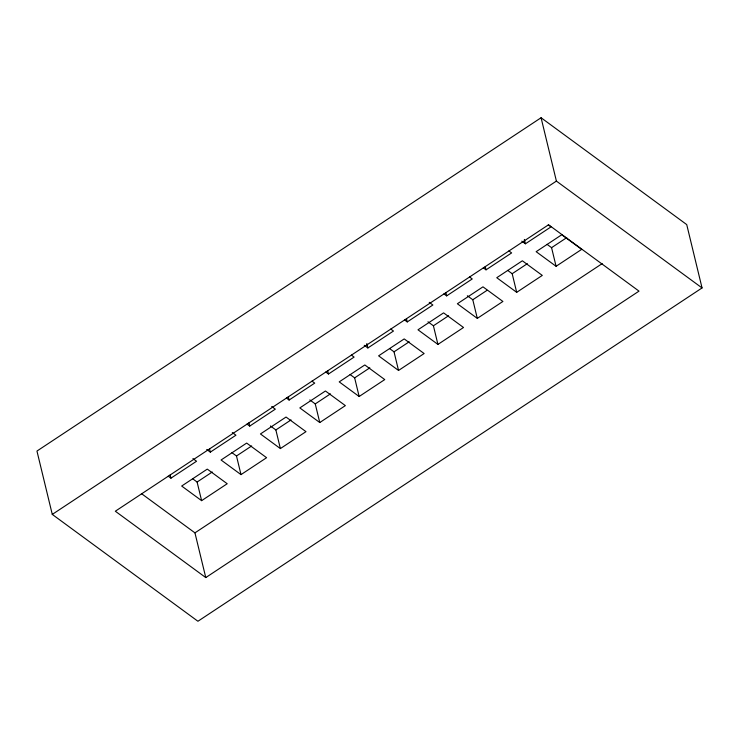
<?xml version="1.0" encoding="UTF-8"?>
<svg xmlns="http://www.w3.org/2000/svg" width="739" height="739" viewBox="0 0 739 739"><rect width="100%" height="100%" fill="white"/><g stroke="black" fill="none" stroke-linecap="round" stroke-linejoin="round"><path stroke-width="1.11" d="M541.077 117.741L36.95 451.058L52.275 514.409L197.923 621.259L702.05 287.942L686.725 224.591L541.077 117.741L556.402 181.092L702.05 287.942M52.275 514.409L556.402 181.092M168.224 476.175L170.949 478.17L196.546 461.247L192.925 458.586M206.708 449.469L210.329 452.129L235.935 435.206L232.305 432.546M247.002 424.094L249.717 426.089L275.314 409.166L271.693 406.505M286.381 398.053L289.106 400.048L314.703 383.125L311.987 381.13M325.77 372.013L328.486 374.008L354.092 357.085L351.367 355.089M364.253 345.307L367.874 347.967L393.471 331.044L390.755 329.049M404.538 319.932L407.254 321.927L432.86 305.004L429.239 302.343M443.927 293.891L446.642 295.886L472.239 278.963L469.524 276.968M483.315 267.851L486.031 269.846L511.628 252.923L508.912 250.927M521.789 241.145L525.411 243.805L551.017 226.882L548.301 224.887M192.574 478.706L197.101 482.031L212.269 471.999M231.954 452.665L236.489 455.991L251.657 445.959M270.437 425.96L275.869 429.95L291.046 419.918M309.826 399.919L315.257 403.91L330.425 393.878M350.11 374.544L354.646 377.869L369.814 367.837M389.499 348.503L394.026 351.829L409.194 341.797M427.973 321.798L433.414 325.788L448.582 315.756M467.362 295.757L472.794 299.748L487.019 290.344M507.656 270.382L512.182 273.707L527.35 263.675M547.036 244.341L551.571 247.667L566.739 237.635M201.608 500.663L227.206 483.74L207.28 469.117L181.674 486.04L201.608 500.663L197.101 482.031M240.997 474.623L266.594 457.7L246.66 443.077L221.063 460L240.997 474.623L236.489 455.991M280.377 448.582L305.983 431.659L286.048 417.036L260.451 433.959L280.377 448.582L275.869 429.95M319.765 422.542L345.362 405.619L325.437 390.996L299.831 407.919L319.765 422.542L315.257 403.91M359.145 396.501L384.751 379.578L364.817 364.955L339.219 381.878L359.145 396.501L354.646 377.869M398.533 370.461L424.131 353.538L404.205 338.915L378.608 355.838L398.533 370.461L394.026 351.829M437.922 344.42L463.519 327.497L443.594 312.874L417.988 329.797L437.922 344.42L433.414 325.788M477.302 318.38L502.908 301.457L482.973 286.834L457.376 303.757L477.302 318.38L472.794 299.748M516.69 292.339L542.287 275.416L522.362 260.793L496.765 277.716L516.69 292.339L512.182 273.707M556.079 266.299L581.676 249.376L561.751 234.753L536.144 251.676L556.079 266.299L551.571 247.667M141.417 493.587L194.948 532.865L602.193 263.601M205.775 577.575L639.004 291.129L548.56 224.776L115.321 511.222L205.775 577.575L194.948 532.865M524.357 239.418L525.411 243.805M485.237 266.557L486.031 269.846M445.848 292.598L446.642 295.886M406.459 318.638L407.254 321.927M366.812 343.58L367.874 347.967M327.691 370.719L328.486 374.008M288.302 396.76L289.106 400.048M248.923 422.8L249.717 426.089M209.534 448.841L210.329 452.129M170.155 474.881L170.949 478.17"/></g></svg>
